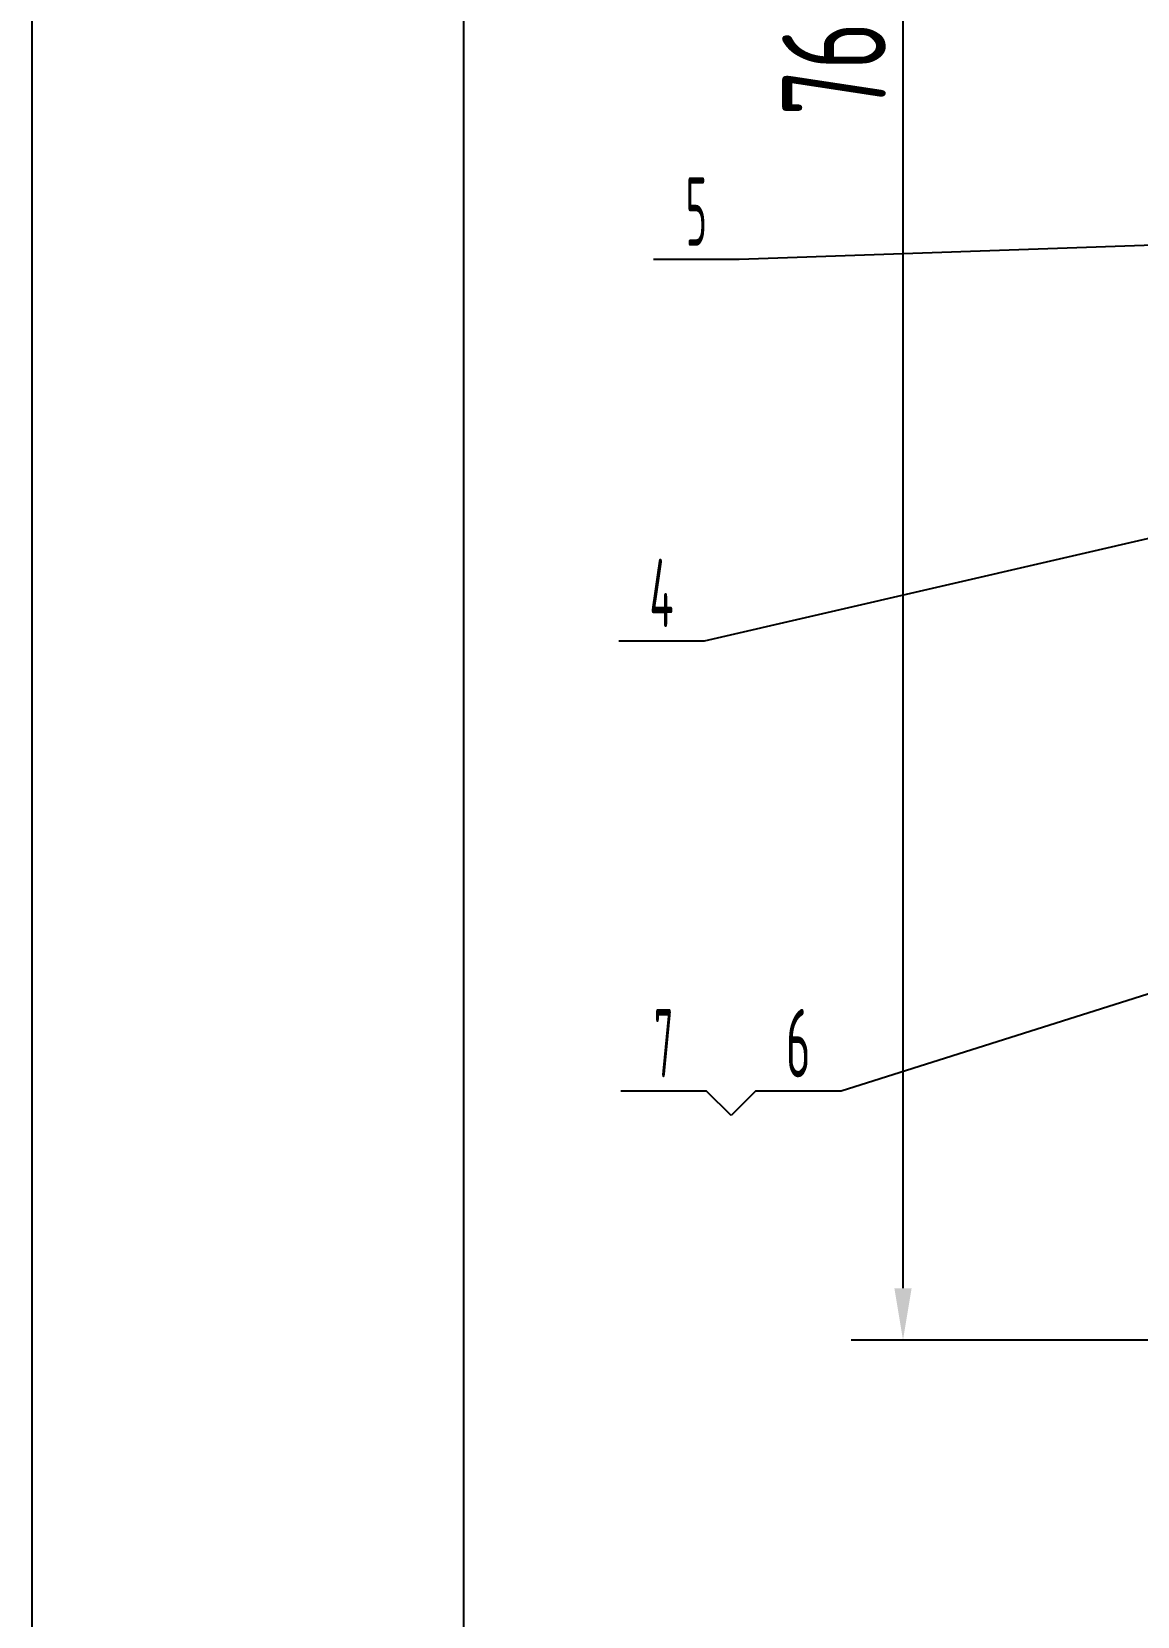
# Model space of a CAD drawing. Header units: millimetres. Extents: x 0 to 21000, y 0 to 14850.
# Drawn here: x 0 to 3201, y 3137 to 7724 of the extents above; entities that cross this region are included whole.
import ezdxf
from ezdxf.enums import TextEntityAlignment as Align

# ---------------------------------------------------------------- set-up
doc = ezdxf.new("R2010")
doc.units = ezdxf.units.MM
doc.header["$LTSCALE"] = 500
for name, color, linetype in [('01', 7, 'Continuous'), ('02', 1, 'Continuous'), ('08', 1, 'Continuous'), ('11', 3, 'Continuous')]:
    doc.layers.add(name, color=color, linetype=linetype)
doc.styles.get("Standard").update_dxf_attribs({"font": 'isocp', "width": 0.707, "bigfont": 'intecad.shx'})
doc.dimstyles.new('INTE', dxfattribs={"dimscale": 50, "dimtxt": 6, "dimasz": 3, "dimexe": 3, "dimexo": 0, "dimgap": 1, "dimtad": 1, "dimdec": 1, "dimdsep": 46, "dimtxsty": 'Standard', "dimcen": 0, "dimclrd": 1, "dimclre": 1, "dimclrt": 3, "dimaunit": 1, "dimadec": 0, "dimazin": 0, "dimtfac": 1, "dimtdec": 1, "dimtmove": 0, "dimatfit": 0, "dimfxl": 0, "dimarcsym": 0})

# ---------------------------------------------------------------- blocks, each defined once
blk = doc.blocks.new('*D335')
at = {"layer": '08', "color": 1, "lineweight": -2}
for p, q in [((4550, 11556.5), (2372.9, 11556.5)), ((2522.9, 4086.5), (2522.9, 11406.5)), ((4353.7, 3936.5), (2372.9, 3936.5))]:
    blk.add_line(p, q, dxfattribs=at)
at = {"layer": '08', "color": 1}
for points in [[(2497.9, 11406.5), (2547.9, 11406.5), (2522.9, 11556.5)], [(2497.9, 4086.5), (2547.9, 4086.5), (2522.9, 3936.5)]]:
    blk.add_solid(points, dxfattribs=at)
at = {"layer": 'Defpoints', "color": 0}
for p in [(2522.9, 11556.5), (4550, 11556.5), (4353.7, 3936.5)]:
    blk.add_point(p, dxfattribs=at)
at = {"layer": '08', "color": 3, "insert": (2322.9, 7746.5), "char_height": 300, "attachment_point": 5, "rotation": 90}
blk.add_mtext('7620', dxfattribs=at)
blk = doc.blocks.new('*U397')
at = {"layer": '01'}
blk.add_lwpolyline([(25, 292), (25, 5)], dxfattribs=at)
at = {"layer": '02'}
blk.add_lwpolyline([(0, 297), (0, 0)], dxfattribs=at)

msp = doc.modelspace()

# ---------------------------------------------------------------- linework, layer by layer
at = {"layer": '02'}
for p, q in [((4065.67, 7134.15), (2048.5, 7064.21)), ((2048.5, 7064.21), (1800.5, 7064.21)), ((5230.27, 6718.24), (1947.63, 5959.94)), ((1947.63, 5959.94), (1699.63, 5959.94)), ((4114.59, 5217.39), (2343.6, 4657.02)), ((1954.18, 4657.02), (1706.18, 4657.02)), ((2024.89, 4586.31), (1954.18, 4657.02)), ((2095.6, 4657.02), (2024.89, 4586.31)), ((2343.6, 4657.02), (2095.6, 4657.02))]:
    msp.add_line(p, q, dxfattribs=at)

# ---------------------------------------------------------------- block references
at = {"layer": '01', "xscale": 50, "yscale": 50, "zscale": 50}
msp.add_blockref('*U397', (0, 0), dxfattribs=at)

# ---------------------------------------------------------------- texts
at = {"layer": '11'}
for s, width, p, p2 in [('5', 0.527686, (1893.61, 7104.21), (1955.4, 7104.21)), ('4', 0.543846, (1788.64, 5999.94), (1858.63, 5999.94)), ('7', 0.514182, (1802.19, 4697.02), (1858.18, 4697.02)), ('6', 0.600695, (2183.95, 4697.02), (2255.26, 4697.02))]:
    msp.add_text(s, height=197.99, dxfattribs=dict(at, width=width)).set_placement(p, p2, align=Align.FIT)

# ---------------------------------------------------------------- dimensions: what is measured, and where the dimension line sits
at = {"layer": '08'}
dim = msp.add_linear_dim(base=(2522.91, 11556.49), p1=(4353.73, 3936.49), p2=(4549.95, 11556.49), angle=270, dimstyle='INTE', dxfattribs=at)
dim.commit()
dim.dimension.update_dxf_attribs({"geometry": '*D335', "text_midpoint": (2322.88, 7746.49)})

doc.saveas('drawing.dxf')
